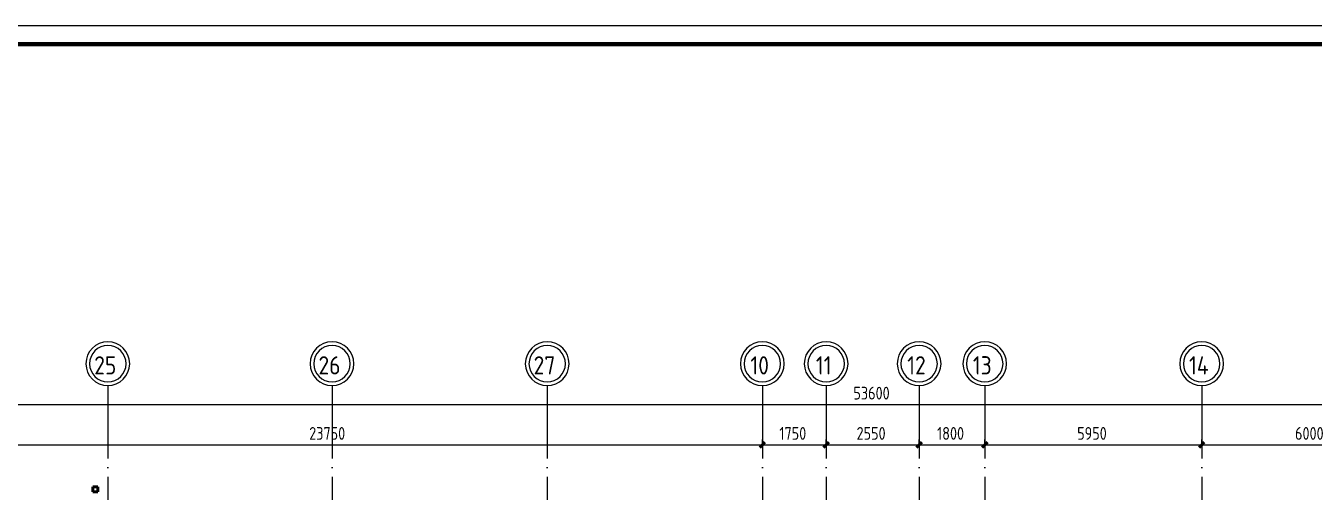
# Model space of a CAD drawing. Header units: millimetres. Extents: x -259793 to 503324, y -44556 to 93494.
# Drawn here: x -54908 to -19573, y 27903 to 40692 of the extents above; entities that cross this region are included whole.
import ezdxf

# ---------------------------------------------------------------- set-up
doc = ezdxf.new("R2010")
doc.units = ezdxf.units.MM
doc.linetypes.add('ADSK_Линия сетки', pattern=[25, 20, -2.5, 0, -2.5])
for name, color, linetype, lineweight in [('Несущие колонны', 252, 'Continuous', 18), ('Оси', 252, 'Continuous', 9), ('ОФ_рамка', 8, 'Continuous', 60), ('Размеры', 7, 'Continuous', 9)]:
    doc.layers.add(name, color=color, linetype=linetype, lineweight=lineweight)
doc.styles.add('GOST Common_2', font='', dxfattribs={"width": 0.9, "height": 250})
doc.styles.add('GOST Common_4', font='', dxfattribs={"height": 7})
doc.styles.get('GOST Common_2').set_extended_font_data('GOST type B')
doc.styles.get('GOST Common_4').set_extended_font_data('GOST 2.304 type A')

# ---------------------------------------------------------------- blocks, each defined once
blk = doc.blocks.new('А0')
at = {"layer": 'ОФ_рамка', "color": 0, "linetype": 'Continuous', "lineweight": 5, "ltscale": 100}
blk.add_lwpolyline([(341068, -309617), (222168, -309617)], dxfattribs=at)
at = {"layer": 'ОФ_рамка', "color": 0, "linetype": 'Continuous', "ltscale": 100}
blk.add_lwpolyline([(340568, -310117), (224168, -310117)], dxfattribs=at)
blk = doc.blocks.new('1 этаж')
at = {"layer": 'Несущие колонны', "color": 251, "lineweight": 40, "true_color": 0x636466}
for p, q in [((-53066, 29293), (-53066, 29433)), ((-53066, 29433), (-52926, 29433)), ((-52926, 29433), (-53066, 29433)), ((-53066, 29433), (-53066, 29293)), ((-52926, 29433), (-52926, 29293)), ((-52926, 29293), (-52926, 29433)), ((-52926, 29293), (-53066, 29293)), ((-53066, 29293), (-52926, 29293))]:
    blk.add_line(p, q, dxfattribs=at)
at = {"layer": 'Оси', "color": 251, "linetype": 'ADSK_Линия сетки', "ltscale": 100, "true_color": 0x636466}
for p, q in [((-52656, 32207), (-52656, 10956)), ((-46506, 32207), (-46506, 10956)), ((-40606, 32207), (-40606, 10956)), ((-34706, 32207), (-34706, -33770)), ((-32956, 32207), (-32956, -33770)), ((-30406, 32207), (-30406, -33770)), ((-28606, 32207), (-28606, -33770)), ((-22656, 32207), (-22656, -32500))]:
    blk.add_line(p, q, dxfattribs=at)
at = {"layer": 'Оси', "color": 251, "lineweight": 20, "true_color": 0x636466}
for centre, radius, start, end in [((-52656, 32807), 600, 0, 180), ((-52656, 32807), 500, 0, 180), ((-46506, 32807), 600, 0, 180), ((-46506, 32807), 500, 0, 180), ((-40606, 32807), 600, 0, 180), ((-40606, 32807), 500, 0, 180), ((-34706, 32807), 600, 0, 180), ((-34706, 32807), 500, 0, 180), ((-32956, 32807), 600, 0, 180), ((-32956, 32807), 500, 0, 180), ((-30406, 32807), 600, 0, 180), ((-30406, 32807), 500, 0, 180), ((-28606, 32807), 600, 0, 180), ((-28606, 32807), 500, 0, 180), ((-22656, 32807), 600, 0, 180), ((-22656, 32807), 500, 0, 180), ((-52656, 32807), 600, 180, 0), ((-52656, 32807), 500, 180, 0), ((-46506, 32807), 600, 180, 0), ((-46506, 32807), 500, 180, 0), ((-40606, 32807), 600, 180, 0), ((-40606, 32807), 500, 180, 0), ((-34706, 32807), 600, 180, 0), ((-34706, 32807), 500, 180, 0), ((-32956, 32807), 600, 180, 0), ((-32956, 32807), 500, 180, 0), ((-30406, 32807), 600, 180, 0), ((-30406, 32807), 500, 180, 0), ((-28606, 32807), 600, 180, 0), ((-28606, 32807), 500, 180, 0), ((-22656, 32807), 600, 180, 0), ((-22656, 32807), 500, 180, 0)]:
    blk.add_arc(centre, radius, start, end, dxfattribs=at)
at = {"layer": 'Размеры', "color": 251, "lineweight": 20, "true_color": 0x636466}
for p, q in [((-58606, 31688), (-4706, 31688)), ((-58606, 30583), (-34706, 30583)), ((-34706, 30583), (-34706, 30733)), ((-34706, 30583), (-34706, 30733)), ((-34706, 30583), (-34706, 30533)), ((-34706, 30583), (-32956, 30583)), ((-34706, 30583), (-34706, 30533)), ((-32956, 30583), (-32956, 30733)), ((-32956, 30583), (-32956, 30733)), ((-32956, 30583), (-32956, 30533)), ((-32956, 30583), (-30406, 30583)), ((-32956, 30583), (-32956, 30533)), ((-30406, 30583), (-30406, 30733)), ((-30406, 30583), (-30406, 30733)), ((-30406, 30583), (-30406, 30533)), ((-30406, 30583), (-28606, 30583)), ((-30406, 30583), (-30406, 30533)), ((-28606, 30583), (-28606, 30733)), ((-28606, 30583), (-28606, 30733)), ((-28606, 30583), (-28606, 30533)), ((-28606, 30583), (-22656, 30583)), ((-28606, 30583), (-28606, 30533)), ((-22656, 30583), (-22656, 30733)), ((-22656, 30583), (-22656, 30733)), ((-22656, 30583), (-22656, 30533)), ((-22656, 30583), (-16656, 30583)), ((-22656, 30583), (-22656, 30533))]:
    blk.add_line(p, q, dxfattribs=at)
at = {"layer": 'Размеры', "color": 251, "lineweight": 40, "true_color": 0x636466}
for p, q in [((-34706, 30583), (-34777, 30513)), ((-34706, 30583), (-34777, 30513)), ((-34706, 30583), (-34635, 30654)), ((-34706, 30583), (-34635, 30654)), ((-32956, 30583), (-33027, 30513)), ((-32956, 30583), (-33027, 30513)), ((-32956, 30583), (-32885, 30654)), ((-32956, 30583), (-32885, 30654)), ((-30406, 30583), (-30477, 30513)), ((-30406, 30583), (-30477, 30513)), ((-30406, 30583), (-30335, 30654)), ((-30406, 30583), (-30335, 30654)), ((-28606, 30583), (-28677, 30513)), ((-28606, 30583), (-28677, 30513)), ((-28606, 30583), (-28535, 30654)), ((-28606, 30583), (-28535, 30654)), ((-22656, 30583), (-22727, 30513)), ((-22656, 30583), (-22727, 30513)), ((-22656, 30583), (-22585, 30654)), ((-22656, 30583), (-22585, 30654))]:
    blk.add_line(p, q, dxfattribs=at)
at = {"layer": 'Оси', "color": 251, "true_color": 0x636466, "style": 'GOST Common_2', "width": 0.9}
for s, p in [('25', (-53028, 32512)), ('26', (-46878, 32512)), ('27', (-40978, 32512)), ('10', (-35033, 32512)), ('11', (-33238, 32512)), ('12', (-30733, 32512)), ('13', (-28933, 32512)), ('14', (-23004, 32512))]:
    blk.add_text(s, height=500, dxfattribs=at).set_placement(p)
at = {"layer": 'Размеры', "color": 251, "lineweight": 20, "true_color": 0x636466, "char_height": 350, "attachment_point": 1, "line_spacing_factor": 1.022761, "style": 'GOST Common_4'}
for s, insert, width in [('53600', (-32208, 32175), 1324.48), ('23750', (-47133, 31071), 1324.48), ('1750', (-34239, 31071), 980.83), ('2550', (-32122, 31071), 1059.58), ('1800', (-29914, 31071), 980.83), ('5950', (-26072, 31071), 1059.58), ('6000', (-20097, 31071), 1059.58)]:
    blk.add_mtext(s, dxfattribs=dict(at, insert=insert, width=width))

msp = doc.modelspace()

# ---------------------------------------------------------------- block references
msp.add_blockref('1 этаж', (-2, -1380.07963))
at = {"layer": 'ОФ_рамка', "color": 0, "lineweight": -2}
msp.add_blockref('А0', (-309601.58092, 350308.61874), dxfattribs=at)

doc.saveas('drawing.dxf')
